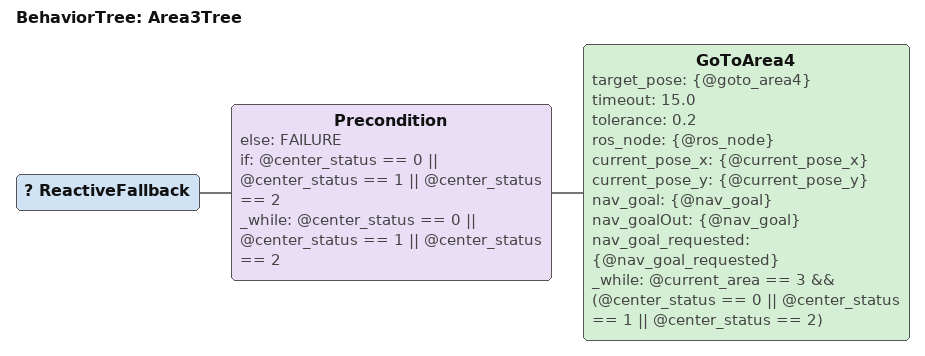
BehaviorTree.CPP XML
<?xml version="1.0" encoding="UTF-8"?>
<root BTCPP_format="4">
  <BehaviorTree ID="Area3Tree">
    <ReactiveFallback>
      <Precondition else="FAILURE"
                    if="@center_status == 0 || @center_status == 1 || @center_status == 2"
                    _while="@center_status == 0 || @center_status == 1 || @center_status == 2">
        <GoToArea4 target_pose="{@goto_area4}"
                   timeout="15.0"
                   tolerance="0.2"
                   ros_node="{@ros_node}"
                   current_pose_x="{@current_pose_x}"
                   current_pose_y="{@current_pose_y}"
                   nav_goal="{@nav_goal}"
                   nav_goalOut="{@nav_goal}"
                   nav_goal_requested="{@nav_goal_requested}"
                   _while="@current_area == 3 &amp;&amp; (@center_status == 0 || @center_status == 1 || @center_status == 2)"/>
      </Precondition>

    </ReactiveFallback>
  </BehaviorTree>

</root>
